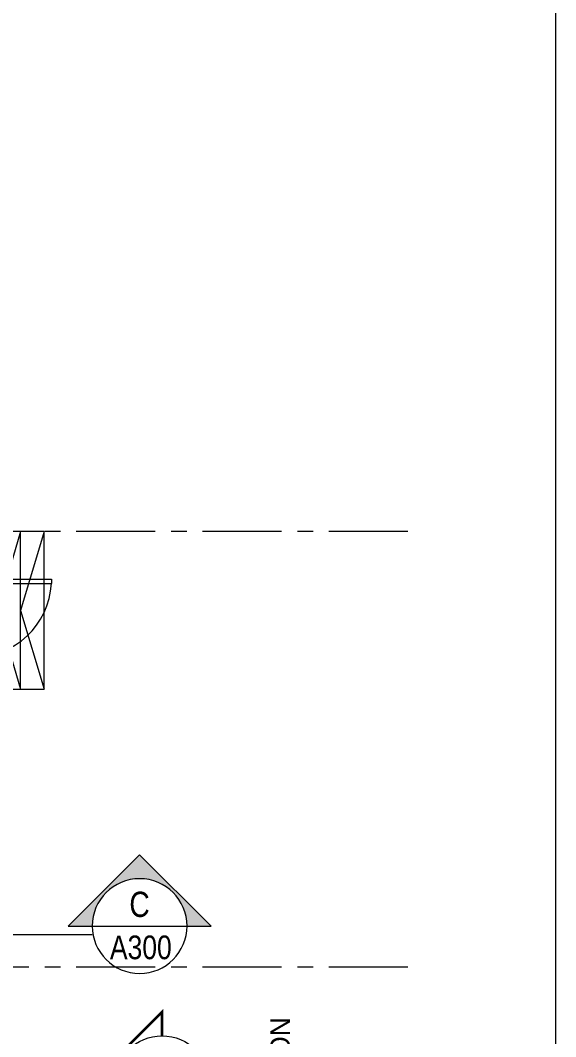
# Model space of a CAD drawing. Header units: millimetres. Extents: x -9083 to 924194, y -232449 to 321637.
# Drawn here: x 48817 to 55597, y 167427 to 180303 of the extents above; entities that cross this region are included whole.
import ezdxf
from ezdxf.enums import TextEntityAlignment as Align

# ---------------------------------------------------------------- set-up
doc = ezdxf.new("R2010")
doc.units = ezdxf.units.MM
doc.header["$LTSCALE"] = 400
doc.header["$MEASUREMENT"] = 0
doc.linetypes.add('CENTER', pattern=[2, 1.25, -0.25, 0.25, -0.25])
doc.linetypes.add('CENTERX2', pattern=[4, 2.5, -0.5, 0.5, -0.5])
doc.layers.get('Defpoints').update_dxf_attribs({"color": 8, "lineweight": 5})
for name, color, linetype, lineweight in [('A-DETL', 8, 'Continuous', 9), ('A_DOOR', 2, 'Continuous', 9), ('AR-dim-in', 134, 'Continuous', 0), ('GENERAL TEXT', 4, 'Continuous', 5), ('REFER SECTIONS', 8, 'Continuous', 5), ('TAG ELEVATIONS DETAIL', 8, 'Continuous', 9)]:
    doc.layers.add(name, color=color, linetype=linetype, lineweight=lineweight)
doc.layers.add('AXIES', color=7, linetype='CENTER', lineweight=0, true_color=0x949596)
doc.styles.add('arial', font='arial.ttf', dxfattribs={"width": 0.8, "height": 2.2})
doc.styles.get("Standard").update_dxf_attribs({"font": 'GOTHIC.TTF', "height": 220})

# ---------------------------------------------------------------- blocks, each defined once
blk = doc.blocks.new('hjhg')
at = {"layer": 'AXIES', "linetype": 'CENTERX2'}
for p, q in [((6131186.9, 810948.9), (6071269.8, 810948.9)), ((6131186.9, 805430.8), (6071269.8, 805430.8))]:
    blk.add_line(p, q, dxfattribs=at)
blk = doc.blocks.new('A-ELEV-REF-ARROW-1')
at = {"layer": 'TAG ELEVATIONS DETAIL', "const_width": 34.3}
blk.add_lwpolyline([(600, 0), (904, 0), (0, -904), (-904, 0), (-600, 0)], dxfattribs=at)
at = {"layer": 'TAG ELEVATIONS DETAIL'}
blk.add_circle((0, 0), 600, dxfattribs=at)
blk = doc.blocks.new('A$C3DB60A0A')
at = {"layer": 'A_DOOR', "color": 1}
for p, q in [((0.045, 0.9), (0, 0.9)), ((0, 0.9), (0, 0.855)), ((0.045, 0.855), (0, 0.855)), ((0.045, 0.855), (0.045, 0.9)), ((0.045, 0.855), (0.045, 0.81)), ((0.045, 0.855), (0.855, 0.855)), ((0.09, 0.855), (0.045, 0.855)), ((0.855, 0.855), (0.855, 0.81)), ((0.045, 0.81), (0.855, 0.81)), ((0, 0.045), (0, 0)), ((0, 0.045), (0.045, 0.045)), ((0.045, 0), (0.045, 0.045)), ((0, 0), (0.045, 0))]:
    blk.add_line(p, q, dxfattribs=at)
blk.add_arc((0.045, 0.855), 0.81, 270, 356.8153, dxfattribs=at)
blk = doc.blocks.new('A-SEC-REF-ARROW-1')
at = {"layer": 'TAG ELEVATIONS DETAIL'}
h = blk.add_hatch(color=8, dxfattribs=at)
edge = h.paths.add_edge_path()
edge.add_line((0, 904), (0, 600))
edge.add_ellipse((0, 0), major_axis=(424, 424), ratio=1, start_angle=45, end_angle=135)
edge.add_ellipse((0, 0), major_axis=(424, 424), ratio=1, start_angle=135, end_angle=225)
edge.add_line((0, -600), (0, -904))
edge.add_line((0, -904), (-904, 0))
edge.add_line((-904, 0), (0, 904))
at = {"layer": 'TAG ELEVATIONS DETAIL', "color": 8, "linetype": 'Continuous', "ltscale": 100}
for p, q in [((-904, 0), (0, 904)), ((0, 904), (0, 600)), ((0, -904), (-904, 0)), ((0, -600), (0, -904))]:
    blk.add_line(p, q, dxfattribs=at)
at = {"layer": 'TAG ELEVATIONS DETAIL', "color": 8, "linetype": 'Continuous'}
blk.add_circle((0, 0), 600, dxfattribs=at)
blk = doc.blocks.new('A-SEC-REF-1')
at = {"layer": 'TAG ELEVATIONS DETAIL', "ltscale": 800}
blk.add_line((-600, 0), (600, 0), dxfattribs=at)
at = {"layer": 'TAG ELEVATIONS DETAIL', "linetype": 'Continuous', "style": 'arial', "width": 0.8}
for tag, height, p in [('SECTION-LETTER', 320, (-1, 276)), ('DRAWING-REF', 300, (15, -270))]:
    blk.add_attdef(tag, text='', height=height, dxfattribs=at).set_placement(p, align=Align.MIDDLE)

msp = doc.modelspace()

# ---------------------------------------------------------------- linework, layer by layer
at = {"layer": 'A-DETL', "linetype": 'Continuous'}
msp.add_line((48819.7762, 171828.2252), (48819.7762, 173827.00829), dxfattribs=at)
msp.add_lwpolyline([(48217.49138, 171828.2252), (49117.5, 171828.2252), (49117.5, 173827.00829), (48221.20856, 173827.00829)], dxfattribs=at)
at = {"layer": 'AR-dim-in', "color": 8, "linetype": 'Continuous'}
for points in [[(48819.7762, 173827.00829), (48522.0524, 172827.61675), (48819.7762, 171828.2252)], [(49117.5, 173827.00829), (48819.7762, 172827.61675), (49117.5, 171828.2252)]]:
    msp.add_lwpolyline(points, dxfattribs=at)
at = {"layer": 'Defpoints'}
msp.add_lwpolyline([(-8100, 195373.23511), (55596.80779, 195373.23511), (55596.80779, 137087.88911), (-8100, 137087.88911)], close=True, dxfattribs=at)
at = {"layer": 'TAG ELEVATIONS DETAIL'}
msp.add_line((47227.73912, 168719.65623), (49727.73912, 168719.65623), dxfattribs=at)

# ---------------------------------------------------------------- block references
at = {"layer": 'A_DOOR', "xscale": 1222.222225649525, "yscale": 1222.222225649525, "zscale": 1222.222225649525}
msp.add_blockref('A$C3DB60A0A', (48166.20929, 172177.01024), dxfattribs=at)
at = {"layer": 'AXIES'}
msp.add_blockref('hjhg', (-6077461.30579, -637121.91356), dxfattribs=at)
at = {"layer": 'TAG ELEVATIONS DETAIL', "xscale": -1, "rotation": 90}
msp.add_blockref('A-SEC-REF-ARROW-1', (50327.73912, 168827.90476), dxfattribs=at)
at = {"layer": 'TAG ELEVATIONS DETAIL', "ltscale": 800}
ref = msp.add_blockref('A-SEC-REF-1', (50327.73912, 168827.90476), dxfattribs=at)
ref.add_attrib('SECTION-LETTER', 'C', dxfattribs={"layer": 'REFER SECTIONS', "linetype": 'Continuous', "height": 320, "style": 'arial', "width": 0.8}).set_placement((50326.63787, 169103.41317), align=Align.MIDDLE)
ref.add_attrib('DRAWING-REF', 'A300', dxfattribs={"layer": 'REFER SECTIONS', "linetype": 'Continuous', "height": 300, "style": 'arial', "width": 0.8}).set_placement((50343.14043, 168558.03982), align=Align.MIDDLE)
at = {"layer": 'TAG ELEVATIONS DETAIL', "rotation": 269.9999999999999}
msp.add_blockref('A-ELEV-REF-ARROW-1', (50612.68027, 166837.62358), dxfattribs=at)

# ---------------------------------------------------------------- texts
at = {"layer": 'GENERAL TEXT', "insert": (51565.08633, 166734.26437), "char_height": 250, "width": 2774.0642767, "attachment_point": 2, "rotation": 90}
msp.add_mtext('RIGHT ELEVATION', dxfattribs=at)

doc.saveas('drawing.dxf')
